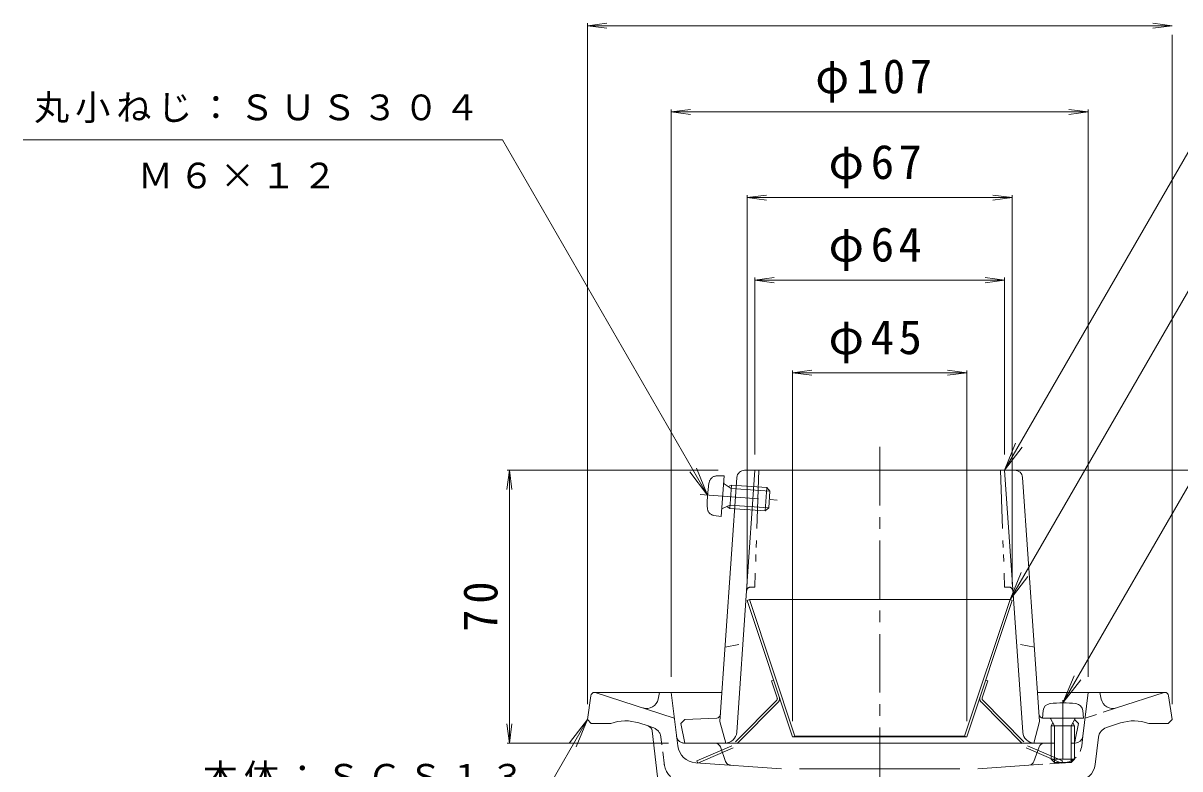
# Model space of a CAD drawing. Units: millimetres, scale not verified. Extents: x -245 to 233, y -346 to 372.
# Drawn here: x -244.7 to 52, y -4.5 to 186.9 of the extents above; entities that cross this region are included whole.
import ezdxf

# ---------------------------------------------------------------- set-up
doc = ezdxf.new("R2010")
doc.units = ezdxf.units.MM
doc.header["$LTSCALE"] = 3
for name, pattern in [('CHAIN1', [8, 5, -1, 1, -1]), ('DASHED1', [1.8, 1.2, -0.6]), ('DOUBLE_CHAIN1', [8.8, 5, -1, 0.6, -0.6, 0.6, -1]), ('DOUBLE_CHAIN2', [12.8, 9, -1, 0.6, -0.6, 0.6, -1])]:
    doc.linetypes.add(name, pattern=pattern)
for name, color, linetype, lineweight in [('0-0_通り芯', 3, 'Continuous', 9), ('0-2_仕上', 6, 'Continuous', 9), ('0-4_その他', 7, 'Continuous', 9), ('0-5_寸法', 7, 'Continuous', 9), ('0-6_ハッチ', 2, 'DOUBLE_CHAIN1', 9)]:
    doc.layers.add(name, color=color, linetype=linetype, lineweight=lineweight)
doc.styles.add('ＭＳ ゴシック', font='')
doc.styles.get('ＭＳ ゴシック').set_extended_font_data('MS Gothic')

msp = doc.modelspace()

# ---------------------------------------------------------------- linework, layer by layer
at = {"layer": '0-0_通り芯', "linetype": 'CHAIN1'}
msp.add_line((-24.985, 78.145), (-24.985, -81.785), dxfattribs=at)
at = {"layer": '0-0_通り芯'}
for p, q in [((-98.118, 15.172), (-97.985, 15.172)), ((-97.985, 15.172), (-77.675, 8.573)), ((-65.463, 15.172), (-97.985, 15.172)), ((-81.485, 15.172), (-81.827, 13.448)), ((-76.802, 1.465), (-78.485, 15.172)), ((15.588, 15.172), (48.015, 15.172)), ((27.134, 3.928), (28.515, 15.172)), ((31.515, 15.172), (31.857, 13.448)), ((48.015, 15.172), (35.727, 11.18)), ((48.148, 15.172), (48.015, 15.172)), ((-99.108, 14.314), (-99.985, 8.172)), ((49.138, 14.314), (50.015, 8.172)), ((-99.985, 8.172), (-98.985, 7.172)), ((-93.985, 7.172), (-98.985, 7.172)), ((-84.398, 6.552), (-86.762, 7.32)), ((36.792, 7.32), (33.182, 6.147)), ((44.015, 7.172), (49.015, 7.172)), ((50.015, 8.172), (49.015, 7.172)), ((-83.372, 5.302), (-81.142, -13.504)), ((30.276, -3.306), (31.131, 3.659)), ((14.566, -2.545), (15.883, 1.173)), ((17.297, 2.172), (19.885, 2.172)), ((24.145, 2.172), (25.149, 2.172)), ((-72.188, -2.913), (-50.164, -4.453)), ((-4.445, -4.453), (-45.525, -4.453)), ((13.256, -3.54), (0.194, -4.453))]:
    msp.add_line(p, q, dxfattribs=at)
at = {"layer": '0-0_通り芯', "linetype": 'DASHED1'}
for p, q in [((35.727, 11.18), (27.705, 8.573)), ((-84.398, 6.552), (-83.152, 6.147)), ((-80.2, -3.681), (-81.101, 3.659)), ((26.832, 1.465), (27.134, 3.928)), ((13.256, -3.54), (22.218, -2.913))]:
    msp.add_line(p, q, dxfattribs=at)
at = {"layer": '0-0_通り芯', "linetype": 'DOUBLE_CHAIN2'}
for p, q in [((-67.257, 2.172), (-75.119, 2.172)), ((-64.525, -2.545), (-65.843, 1.173))]:
    msp.add_line(p, q, dxfattribs=at)
at = {"layer": '0-0_通り芯'}
for centre, radius, start, end in [((-98.118, 14.172), 1, 90, 171.86909), ((48.148, 14.172), 1, 8.13091, 90), ((-84.77, 14.033), 3, 251.99994, 348.7693), ((34.8, 14.033), 3, 191.2307, 288.00006), ((-90.161, -3.142), 11, 72.00087, 110.3412), ((-84.861, 5.125), 1.5, 6.76349, 72.00085), ((34.109, 3.294), 3, 107.99985, 172.99957), ((40.191, -3.142), 11, 69.65892, 108.00076), ((25.149, 4.172), 2, 270, 353.00002), ((-71.839, 2.074), 5, 186.99945, 266.00005), ((17.297, 0.672), 1.5, 90, 160.48708), ((13.152, -2.044), 1.5, 273.99933, 340.48708), ((25.313, -2.697), 5, 273.99976, 352.99933)]:
    msp.add_arc(centre, radius, start, end, dxfattribs=at)
at = {"layer": '0-0_通り芯', "linetype": 'DASHED1'}
for centre, radius, start, end in [((-84.079, 3.294), 3, 7.00043, 72.00015), ((21.869, 2.074), 5, 273.99973, 353.00133), ((-75.283, -2.697), 5, 187.00067, 245.13713)]:
    msp.add_arc(centre, radius, start, end, dxfattribs=at)
at = {"layer": '0-0_通り芯', "linetype": 'DOUBLE_CHAIN2'}
for centre, radius, start, end in [((-75.119, 4.172), 2, 186.99998, 270), ((-67.257, 0.672), 1.5, 19.51122, 90), ((-63.111, -2.044), 1.5, 199.51122, 266)]:
    msp.add_arc(centre, radius, start, end, dxfattribs=at)
at = {"layer": '0-2_仕上'}
for p, q in [((-59.63, 72.172), (9.66, 72.172)), ((-59.138, 41.242), (-56.985, 72.172)), ((11.693, 4.964), (7.015, 72.172)), ((-61.625, 70.311), (-65.985, 7.672)), ((11.656, 70.311), (16.015, 7.672)), ((-61.663, 4.964), (-59.138, 41.242)), ((-75.985, 7.172), (-74.985, 8.172)), ((-75.985, 7.172), (-74.985, 2.172)), ((-66.805, 8.581), (-74.985, 8.172)), ((-65.985, 7.672), (-64.485, 2.177)), ((16.015, 7.672), (14.515, 2.177)), ((16.835, 8.581), (18.817, 8.482)), ((26.015, 7.172), (25.015, 8.172)), ((25.176, 2.976), (26.015, 7.172)), ((19.015, 2.172), (-74.985, 2.172))]:
    msp.add_line(p, q, dxfattribs=at)
at = {"layer": '0-2_仕上', "linetype": 'DOUBLE_CHAIN1'}
for p, q in [((-55.985, 72.172), (-57.033, 42.172)), ((6.015, 72.172), (7.063, 42.172)), ((-58.14, 42.172), (-57.033, 42.172)), ((8.17, 42.172), (7.063, 42.172))]:
    msp.add_line(p, q, dxfattribs=at)
at = {"layer": '0-2_仕上', "color": 4, "linetype": 'DOUBLE_CHAIN1'}
for p, q in [((-64.881, 70.748), (-66.791, 70.717)), ((-65.627, 60.275), (-64.881, 70.748)), ((-63.108, 67.494), (-64.901, 68.676)), ((-63.046, 68.362), (-63.839, 67.976)), ((-63.046, 68.362), (-63.473, 62.377)), ((-63.046, 68.362), (-53.939, 67.713)), ((-71.024, 65.923), (-51.227, 64.512)), ((-63.108, 67.494), (-53.133, 66.783)), ((-53.939, 67.713), (-54.365, 61.728)), ((-53.133, 66.783), (-53.939, 67.713)), ((-53.133, 66.783), (-53.436, 62.534)), ((-63.411, 63.245), (-65.353, 62.328)), ((-63.473, 62.377), (-64.203, 62.871)), ((-63.473, 62.377), (-54.365, 61.728)), ((-63.411, 63.245), (-53.436, 62.534)), ((-53.436, 62.534), (-54.365, 61.728)), ((-65.627, 60.275), (-67.514, 60.576))]:
    msp.add_line(p, q, dxfattribs=at)
at = {"layer": '0-2_仕上', "linetype": 'DASHED1'}
for p, q in [((-64.656, 26.772), (-60.082, 27.672)), ((14.686, 26.772), (10.112, 27.672))]:
    msp.add_line(p, q, dxfattribs=at)
at = {"layer": '0-2_仕上', "color": 4, "linetype": 'CHAIN1'}
msp.add_line((22.015, 13.198), (22.015, -4.14), dxfattribs=at)
at = {"layer": '0-2_仕上', "color": 4}
for p, q in [((16.765, 8.581), (16.932, 10.484)), ((27.265, 8.581), (27.099, 10.484)), ((27.265, 8.581), (16.765, 8.581)), ((19.885, 6.581), (18.833, 8.454)), ((19.015, 6.581), (19.456, 7.345)), ((19.015, 6.581), (25.015, 6.581)), ((19.015, 6.581), (19.015, -1.958)), ((19.885, 6.581), (19.885, -2.828)), ((24.145, 6.581), (25.197, 8.454)), ((24.145, 6.581), (24.145, -2.828)), ((25.015, 6.581), (24.574, 7.345)), ((25.015, 6.581), (25.015, -1.958)), ((19.885, -2.828), (19.015, -1.958)), ((19.015, -1.958), (25.015, -1.958)), ((19.885, -2.828), (24.145, -2.828)), ((24.145, -2.828), (25.015, -1.958))]:
    msp.add_line(p, q, dxfattribs=at)
at = {"layer": '0-2_仕上'}
for centre, radius, start, end in [((-59.63, 70.172), 2, 90, 176.01871), ((9.66, 70.172), 2, 3.98129, 90), ((-66.855, 9.58), 1, 272.86212, 356.01863), ((16.885, 9.58), 1, 183.98137, 267.13788), ((-64.655, 5.172), 3, 270, 356.01866), ((14.685, 5.172), 3, 183.98134, 270), ((24.195, 3.172), 1, 325.07949, 348.68979)]:
    msp.add_arc(centre, radius, start, end, dxfattribs=at)
at = {"layer": '0-2_仕上', "color": 4, "linetype": 'DOUBLE_CHAIN1'}
for centre, radius, start, end in [((-39.22, 63.657), 30, 169.5862, 182.26259), ((-66.759, 68.718), 2, 90.92426, 169.58611), ((-64.763, 68.885), 0.25, 175.92638, 236.5972), ((-67.198, 62.551), 2, 182.26244, 260.92429), ((-65.246, 62.102), 0.25, 115.25555, 175.92638)]:
    msp.add_arc(centre, radius, start, end, dxfattribs=at)
at = {"layer": '0-2_仕上', "linetype": 'DOUBLE_CHAIN1'}
for centre, start, end in [((-58.14, 41.172), 90, 176.01874), ((8.17, 41.172), 3.98126, 90)]:
    msp.add_arc(centre, 1, start, end, dxfattribs=at)
at = {"layer": '0-2_仕上', "color": 4}
for centre, radius, start, end in [((18.924, 10.31), 2, 96.33817, 175.00002), ((22.015, -17.519), 30, 83.6618, 96.3382), ((25.106, 10.31), 2, 4.99998, 83.66183), ((18.615, 8.331), 0.25, 29.32918, 90), ((25.415, 8.331), 0.25, 90, 150.67082)]:
    msp.add_arc(centre, radius, start, end, dxfattribs=at)
at = {"layer": '0-4_その他'}
for p, q in [((-99.985, 186.232), (-95.028, 186.885)), ((-99.985, 186.885), (-99.985, 12.172)), ((-99.985, 186.232), (50.015, 186.232)), ((-99.985, 186.232), (-95.028, 185.58)), ((50.015, 186.232), (45.058, 186.885)), ((50.015, 186.232), (45.058, 185.58)), ((50.015, 183.887), (50.015, 12.172)), ((-78.485, 164.098), (-73.528, 164.75)), ((-78.485, 164.75), (-78.485, 19.172)), ((-78.485, 164.098), (28.515, 164.098)), ((-78.485, 164.098), (-73.528, 163.445)), ((28.515, 164.098), (23.558, 164.75)), ((28.515, 164.098), (23.558, 163.445)), ((28.515, 164.75), (28.515, 19.172)), ((-58.985, 142.112), (-54.028, 142.764)), ((-58.985, 142.764), (-58.985, 42.965)), ((9.015, 142.112), (4.058, 142.764)), ((9.015, 142.764), (9.015, 42.965)), ((-58.985, 142.112), (9.015, 142.112)), ((-58.985, 142.112), (-54.028, 141.459)), ((9.015, 142.112), (4.058, 141.459)), ((-56.985, 120.94), (-52.028, 121.592)), ((-56.985, 121.592), (-56.985, 76.172)), ((-56.985, 120.94), (7.015, 120.94)), ((-56.985, 120.94), (-52.028, 120.287)), ((7.015, 120.94), (2.058, 121.592)), ((7.015, 120.94), (2.058, 120.287)), ((7.015, 121.592), (7.015, 76.172)), ((-47.318, 97.172), (-42.361, 97.825)), ((-47.318, 97.772), (-47.318, 7.776)), ((-47.318, 97.172), (-2.652, 97.172)), ((-47.318, 97.172), (-42.361, 96.52)), ((-2.652, 97.172), (-7.609, 97.825)), ((-2.652, 97.172), (-7.609, 96.52)), ((-2.652, 97.772), (-2.652, 7.776)), ((-119.985, 72.172), (-120.638, 67.215)), ((-66.434, 72.172), (-120.585, 72.172)), ((-119.985, 2.172), (-119.985, 72.172)), ((-119.985, 72.172), (-119.332, 67.215)), ((119.113, 72.172), (-18.985, 72.172)), ((-119.985, 2.172), (-120.638, 7.129)), ((-119.985, 2.172), (-119.332, 7.129)), ((-79.138, 2.172), (-120.585, 2.172))]:
    msp.add_line(p, q, dxfattribs=at)
at = {"layer": '0-5_寸法'}
for p, q in [((62.644, 168.524), (7.015, 72.172)), ((-121.788, 156.97), (-244.723, 156.97)), ((-69.144, 65.789), (-121.788, 156.97)), ((60.378, 128.937), (8.446, 38.965)), ((70.612, 96.654), (22.015, 12.481)), ((7.015, 72.172), (9.885, 79.101)), ((7.015, 72.172), (11.581, 78.122)), ((-69.144, 65.789), (-73.71, 71.739)), ((-69.144, 65.789), (-72.014, 72.718)), ((8.446, 38.965), (11.315, 45.895)), ((8.446, 38.965), (13.011, 44.916)), ((22.015, 12.481), (24.885, 19.41)), ((22.015, 12.481), (26.581, 18.431)), ((-99.985, 8.172), (-112.962, -14.304)), ((-99.985, 8.172), (-104.551, 2.222)), ((-99.985, 8.172), (-102.855, 1.243))]:
    msp.add_line(p, q, dxfattribs=at)
at = {"layer": '0-6_ハッチ', "linetype": 'Continuous'}
for p, q in [((-58.416, 38.965), (-58.985, 38.776)), ((-58.416, 38.965), (8.446, 38.965)), ((-46.749, 3.965), (-58.416, 38.965)), ((-3.221, 3.965), (8.446, 38.965)), ((-2.652, 3.776), (9.015, 38.776)), ((8.446, 38.965), (9.015, 38.776)), ((-47.318, 3.776), (-2.652, 3.776)), ((-3.221, 3.965), (-46.749, 3.965)), ((-3.221, 3.965), (-2.652, 3.776))]:
    msp.add_line(p, q, dxfattribs=at)
at = {"layer": '0-6_ハッチ'}
for p, q in [((-52.741, 18.145), (-52.171, 18.335)), ((-51.276, 13.75), (-52.741, 18.145)), ((1.306, 13.75), (2.771, 18.145)), ((2.771, 18.145), (2.202, 18.335)), ((-51.417, 13.14), (-62.931, 1.44)), ((-50.99, 12.719), (-62.586, 0.935)), ((1.02, 12.719), (12.616, 0.935)), ((1.447, 13.14), (12.961, 1.44)), ((-71.887, -2.399), (-62.931, 1.44)), ((21.917, -2.399), (12.961, 1.44))]:
    msp.add_line(p, q, dxfattribs=at)
at = {"layer": '0-6_ハッチ', "linetype": 'Continuous'}
msp.add_lwpolyline([(-46.749, 3.965), (-47.318, 3.776), (-58.985, 38.776)], dxfattribs=at)
at = {"layer": '0-6_ハッチ'}
for points in [[(-71.887, -2.399), (-71.651, -2.951), (-62.586, 0.935)], [(21.917, -2.399), (21.681, -2.951), (12.616, 0.935)]]:
    msp.add_lwpolyline(points, dxfattribs=at)
for centre, radius, start, end in [((-51.845, 13.561), 0.6, 315.45961, 18.43547), ((-51.845, 13.561), 1.2, 315.45961, 18.43547), ((1.875, 13.561), 1.2, 161.56453, 224.54039), ((1.875, 13.561), 0.6, 161.56453, 224.54039)]:
    msp.add_arc(centre, radius, start, end, dxfattribs=at)

# ---------------------------------------------------------------- texts
at = {"layer": '0-4_その他', "color": 2, "char_height": 8.798, "attachment_point": 7, "style": 'ＭＳ ゴシック'}
for s, insert in [('\\T1.21;\\W0.95;φ107', (-41.485, 166.481)), ('\\T1.19;φ67', (-38.11, 144.495)), ('\\T1.19;φ64', (-38.11, 123.323)), ('\\T1.19;φ45', (-38.11, 99.555))]:
    msp.add_mtext(s, dxfattribs=dict(at, insert=insert))
at = {"layer": '0-4_その他', "color": 2, "insert": (-122.9, 30.714), "char_height": 8.798, "attachment_point": 7, "rotation": 90, "style": 'ＭＳ ゴシック'}
msp.add_mtext('\\T1.27;\\W0.95;70', dxfattribs=at)
at = {"layer": '0-5_寸法', "char_height": 6.598, "attachment_point": 7, "style": 'ＭＳ ゴシック'}
for s, insert in [('\\T1.17;丸小ねじ：ＳＵＳ３０４', (-241.899, 161.231)), ('\\T1.17;Ｍ６×１２', (-215.282, 144.376)), ('\\T1.17;本体：ＳＣＳ１３', (-198.657, -10.507))]:
    msp.add_mtext(s, dxfattribs=dict(at, insert=insert))

doc.saveas('drawing.dxf')
